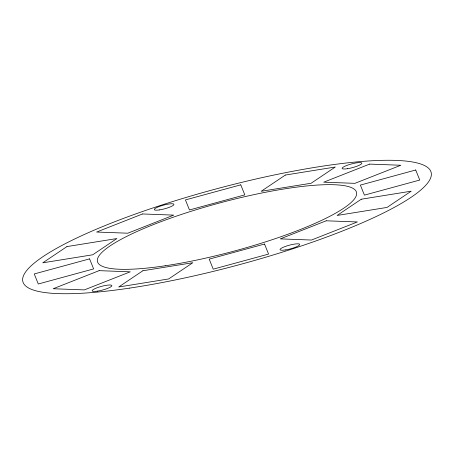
<?xml version="1.0" encoding="UTF-8"?>
<svg xmlns="http://www.w3.org/2000/svg" width="454" height="454" viewBox="0 0 454 454"><rect width="100%" height="100%" fill="white"/><g stroke="black" fill="none" stroke-linecap="round" stroke-linejoin="round"><path stroke-width="0.68" d="M66.954 246.579L42.778 262.821L92.724 254.785L116.899 238.543L66.954 246.579M142.879 270.749L118.698 286.99L168.644 278.955L192.825 262.713L142.879 270.749M285.356 175.045L261.175 191.287L311.121 183.251L335.302 167.01L285.356 175.045M361.276 199.215L337.101 215.457L387.046 207.421L411.222 191.179L361.276 199.215M142.55 213.959L96.634 232.045L127.801 233.203L173.712 215.122L142.55 213.959M99.097 270.658L53.186 288.744L84.353 289.902L130.264 271.821L99.097 270.658M369.647 164.098L323.736 182.179L354.903 183.342L400.814 165.256L369.647 164.098M326.199 220.797L280.288 238.878L311.45 240.041L357.366 221.955L326.199 220.797M240.768 184.835L185.425 199.919L189.46 209.964L244.802 194.879L240.768 184.835M89.591 258.871L34.249 273.949L38.284 284L93.626 268.916L89.591 258.871M415.716 170L360.374 185.084L364.409 195.129L419.751 180.051L415.716 170M264.54 244.036L209.198 259.12L213.232 269.165L268.575 254.081L264.54 244.036M129.515 288.125A211.314 39.594 -15 0 0 431.3 173.235A211.314 39.594 -15 0 0 120.185 219.645A211.314 39.594 -15 0 0 129.515 288.125M165.148 265.783A134.078 25.123 -15 0 0 356.623 192.888A134.078 25.123 -15 0 0 159.229 222.329A134.078 25.123 -15 0 0 165.148 265.783M97.298 291.162A10.204 1.912 -15 0 0 111.866 285.611A10.204 1.912 -15 0 0 96.85 287.853A10.204 1.912 -15 0 0 97.298 291.162M285.18 249.978A10.204 1.912 -15 0 0 299.754 244.428A10.204 1.912 -15 0 0 284.732 246.67A10.204 1.912 -15 0 0 285.18 249.978M347.282 168.735A10.204 1.912 -15 0 0 361.855 163.185A10.204 1.912 -15 0 0 346.833 165.426A10.204 1.912 -15 0 0 347.282 168.735M159.388 209.918A10.204 1.912 -15 0 0 173.956 204.374A10.204 1.912 -15 0 0 158.934 206.615A10.204 1.912 -15 0 0 159.388 209.918"/></g></svg>
